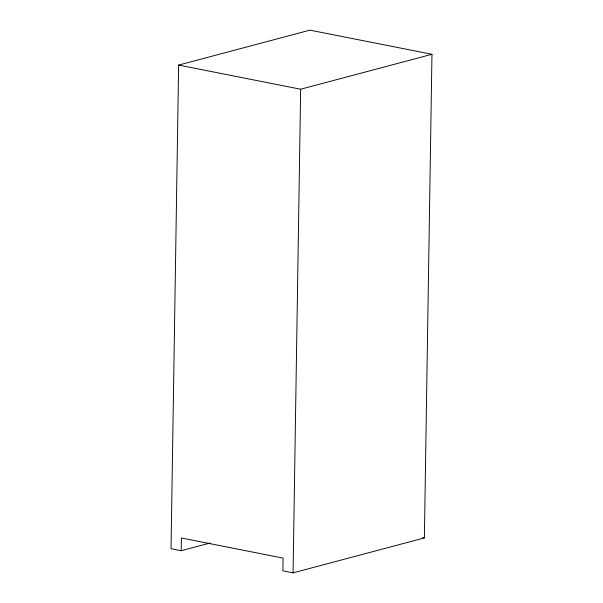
<?xml version="1.0" encoding="UTF-8"?>
<svg xmlns="http://www.w3.org/2000/svg" width="603" height="603" viewBox="0 0 603 603"><rect width="100%" height="100%" fill="white"/><g stroke="black" fill="none" stroke-linecap="round" stroke-linejoin="round"><path stroke-width="0.9" d="M181.209 550.72L181.405 537.989L283.093 558.114L282.897 570.837L293.066 572.85L424.369 537.921L431.967 54.293L309.934 30.15L178.631 65.079L171.033 548.707L181.209 550.72L210.183 543.009M293.066 572.85L300.663 89.221L431.967 54.293M178.631 65.079L300.663 89.221M422.673 537.59L424.369 537.921"/></g></svg>
